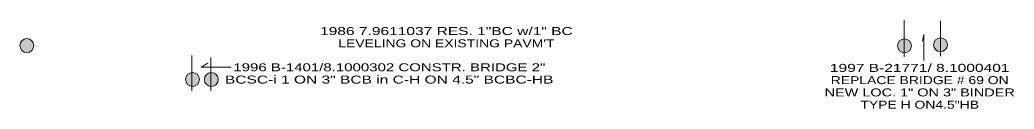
# Model space of a CAD drawing. Extents: x 1.02 to 9.03, y -1.54 to -0.24.
import ezdxf
from ezdxf.enums import TextEntityAlignment as Align

# ---------------------------------------------------------------- set-up
doc = ezdxf.new("R2010")
doc.units = 0
doc.header["$LTSCALE"] = 0.011
doc.layers.add('1', color=7, linetype='Continuous', lineweight=13)

msp = doc.modelspace()

# ---------------------------------------------------------------- hatches: boundary and pattern name
at = {"layer": '1'}
for points in [[(1.06635, -1.317, 1), (1.01765, -1.317, 1)], [(4.13535, -1.318, 1), (4.08665, -1.318, 1)], [(4.26135, -1.314, 1), (4.21265, -1.314, 1)], [(1.64535, -1.436, 1), (1.59665, -1.436, 1)], [(1.71135, -1.436, 1), (1.66265, -1.436, 1)]]:
    msp.add_hatch(color=256, dxfattribs=at).paths.add_polyline_path(points)

# ---------------------------------------------------------------- linework, layer by layer
for p, q in [((4.11, -1.356), (4.11, -1.228)), ((4.237, -1.354), (4.237, -1.23)), ((1.619, -1.475), (1.619, -1.352)), ((1.685, -1.476), (1.685, -1.359))]:
    msp.add_line(p, q, dxfattribs=at)
for points in [[(4.178, -1.369), (4.178, -1.278), (4.174, -1.301)], [(1.756, -1.393), (1.651, -1.393), (1.675, -1.379)]]:
    msp.add_lwpolyline(points, dxfattribs=at)
for centre in [(1.042, -1.317), (4.111, -1.318), (4.237, -1.314), (1.621, -1.436), (1.687, -1.436)]:
    msp.add_circle(centre, 0.02435, dxfattribs=at)

# ---------------------------------------------------------------- texts
for s, width, p in [('1986 7.9611037 RES. 1"BC w/1" BC', 1.45, (2.509, -1.28)), ("LEVELING ON EXISTING PAVM'T", 1.3, (2.509, -1.323)), ('1996 B-1401/8.1000302 CONSTR. BRIDGE 2"', 1.4, (2.3095, -1.407)), ('1997 B-21771/ 8.1000401', 1.45, (4.164, -1.409)), ('BCSC-i 1 ON 3" BCB in C-H ON 4.5" BCBC-HB', 1.45, (2.309, -1.45)), ('REPLACE BRIDGE # 69 ON', 1.3, (4.164, -1.452)), ('NEW LOC. 1" ON 3" BINDER', 1.35, (4.164, -1.495)), ('TYPE H ON4.5"HB', 1.3, (4.164, -1.538))]:
    msp.add_text(s, height=0.028, dxfattribs=dict(at, width=width)).set_placement(p, align=Align.CENTER)

doc.saveas('drawing.dxf')
